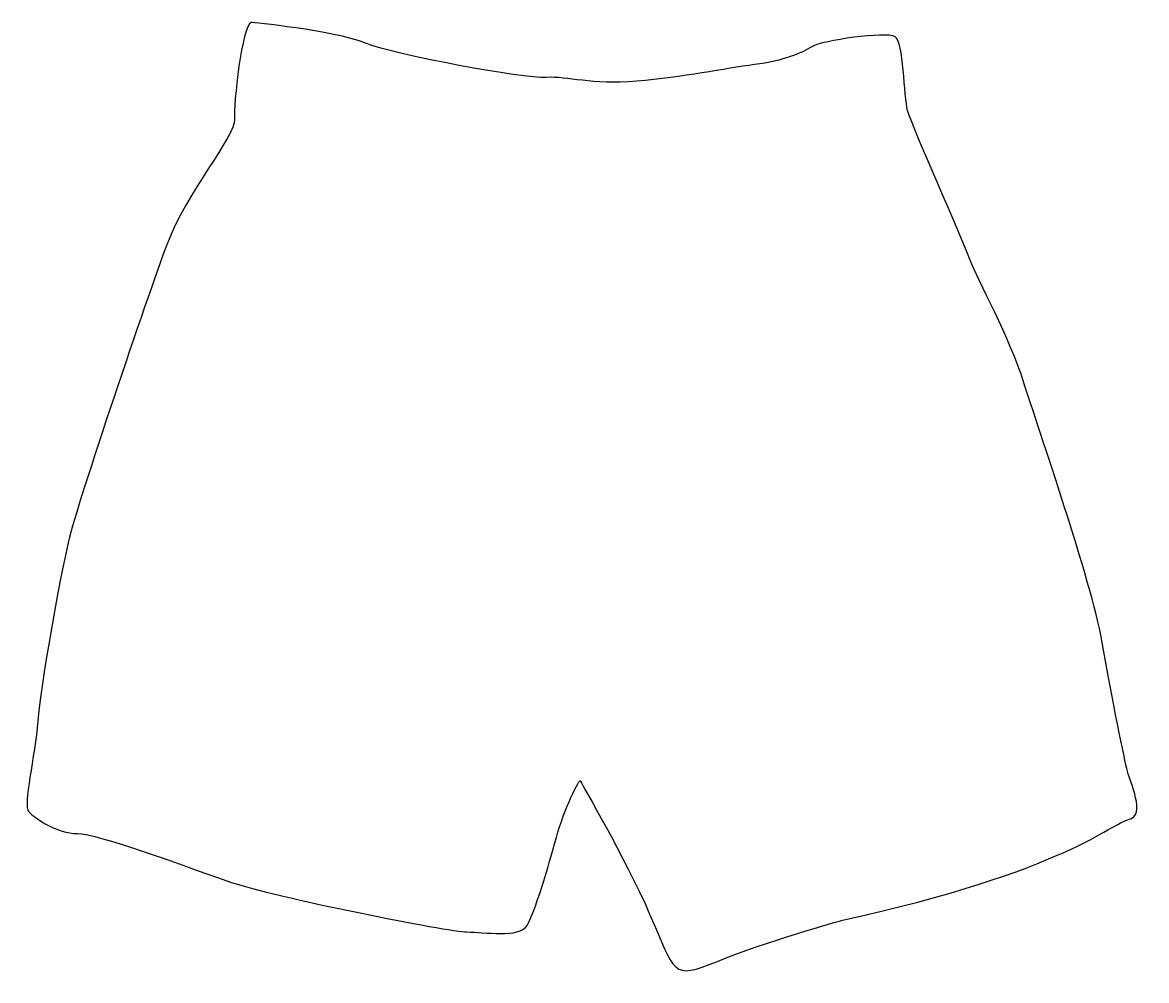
# Model space of a CAD drawing. Header units: centimetres. Extents: x -8 to 8.1, y -6.9 to 6.8.
import ezdxf

# ---------------------------------------------------------------- set-up
doc = ezdxf.new("R2010")
doc.units = ezdxf.units.CM
doc.header["$MEASUREMENT"] = 0
doc.layers.add('Camada 1', color=7, linetype='Continuous')

msp = doc.modelspace()

# ---------------------------------------------------------------- linework, layer by layer
at = {"layer": 'Camada 1'}
msp.add_open_spline([(-4.74162, 6.79469), (-4.74162, 6.79469), (-3.56989, 6.68491), (-3.11242, 6.5018), (-3.11242, 6.5018), (-2.65458, 6.31879), (-0.82396, 5.98917), (-0.51276, 6.00748), (-0.51276, 6.00748), (-0.20156, 6.02582), (0.1278, 5.8976), (0.78687, 5.95258), (0.78687, 5.95258), (1.44595, 6.00748), (2.05004, 6.13567), (2.47105, 6.19057), (2.47105, 6.19057), (2.89221, 6.24547), (3.14846, 6.35525), (3.29491, 6.4469), (3.29491, 6.4469), (3.44133, 6.53837), (4.35666, 6.66658), (4.48477, 6.59335), (4.48477, 6.59335), (4.61288, 6.52003), (4.61288, 5.73292), (4.66786, 5.5316), (4.66786, 5.5316), (4.72287, 5.33017), (5.45507, 3.68256), (5.56485, 3.38967), (5.56485, 3.38967), (5.67481, 3.0968), (6.13228, 2.27294), (6.33373, 1.63228), (6.33373, 1.63228), (6.53513, 0.99154), (7.30401, -1.22345), (7.45046, -2.06562), (7.45046, -2.06562), (7.59691, -2.90779), (7.78, -3.78644), (7.81667, -3.93289), (7.81667, -3.93289), (7.85331, -4.07934), (8.09123, -4.57366), (7.83482, -4.62843), (7.83482, -4.62843), (7.57857, -4.68341), (6.95617, -5.36085), (3.71592, -6.07472), (3.71592, -6.07472), (3.71592, -6.07472), (2.59938, -6.38592), (1.9403, -6.66048), (1.9403, -6.66048), (1.28122, -6.93504), (1.3362, -6.82545), (0.96999, -5.98325), (0.96999, -5.98325), (0.60381, -5.14108), (-0.00029, -4.13432), (-0.01863, -4.07933), (-0.01863, -4.07933), (-0.03697, -4.02453), (-0.25652, -4.48218), (-0.36632, -4.88483), (-0.36632, -4.88483), (-0.47631, -5.28771), (-0.67755, -5.96491), (-0.78751, -6.148), (-0.78751, -6.148), (-0.89729, -6.33091), (-1.40994, -6.23947), (-1.64783, -6.23947), (-1.64783, -6.23947), (-1.88572, -6.23947), (-4.41209, -5.74533), (-5.0895, -5.50724), (-5.0895, -5.50724), (-5.76691, -5.26917), (-6.93843, -4.83001), (-7.23133, -4.83001), (-7.23133, -4.83001), (-7.52422, -4.83001), (-7.83543, -4.61025), (-7.92689, -4.5186), (-7.92689, -4.5186), (-8.01854, -4.42716), (-7.83542, -3.7131), (-7.79878, -3.21897), (-7.79878, -3.21897), (-7.76232, -2.72465), (-7.48755, -1.18692), (-7.35947, -0.6378), (-7.35947, -0.6378), (-7.23136, -0.0885), (-6.22441, 2.87708), (-5.94985, 3.60948), (-5.94985, 3.60948), (-5.67529, 4.34169), (-4.96142, 5.18378), (-4.97954, 5.40343), (-4.97954, 5.40343), (-4.99803, 5.62306), (-4.86974, 6.75812), (-4.74162, 6.79469)], degree=3, knots=[0, 0, 0, 0, 0.03571429, 0.03571429, 0.03571429, 0.03571429, 0.07142857, 0.07142857, 0.07142857, 0.07142857, 0.10714286, 0.10714286, 0.10714286, 0.10714286, 0.14285714, 0.14285714, 0.14285714, 0.14285714, 0.17857143, 0.17857143, 0.17857143, 0.17857143, 0.21428571, 0.21428571, 0.21428571, 0.21428571, 0.25, 0.25, 0.25, 0.25, 0.28571429, 0.28571429, 0.28571429, 0.28571429, 0.32142857, 0.32142857, 0.32142857, 0.32142857, 0.35714286, 0.35714286, 0.35714286, 0.35714286, 0.39285714, 0.39285714, 0.39285714, 0.39285714, 0.42857143, 0.42857143, 0.42857143, 0.42857143, 0.46428571, 0.46428571, 0.46428571, 0.46428571, 0.5, 0.5, 0.5, 0.5, 0.53571429, 0.53571429, 0.53571429, 0.53571429, 0.57142857, 0.57142857, 0.57142857, 0.57142857, 0.60714286, 0.60714286, 0.60714286, 0.60714286, 0.64285714, 0.64285714, 0.64285714, 0.64285714, 0.67857143, 0.67857143, 0.67857143, 0.67857143, 0.71428571, 0.71428571, 0.71428571, 0.71428571, 0.75, 0.75, 0.75, 0.75, 0.78571429, 0.78571429, 0.78571429, 0.78571429, 0.82142857, 0.82142857, 0.82142857, 0.82142857, 0.85714286, 0.85714286, 0.85714286, 0.85714286, 0.89285714, 0.89285714, 0.89285714, 0.89285714, 0.92857143, 0.92857143, 0.92857143, 0.92857143, 1, 1, 1, 1], dxfattribs=at)

doc.saveas('drawing.dxf')
